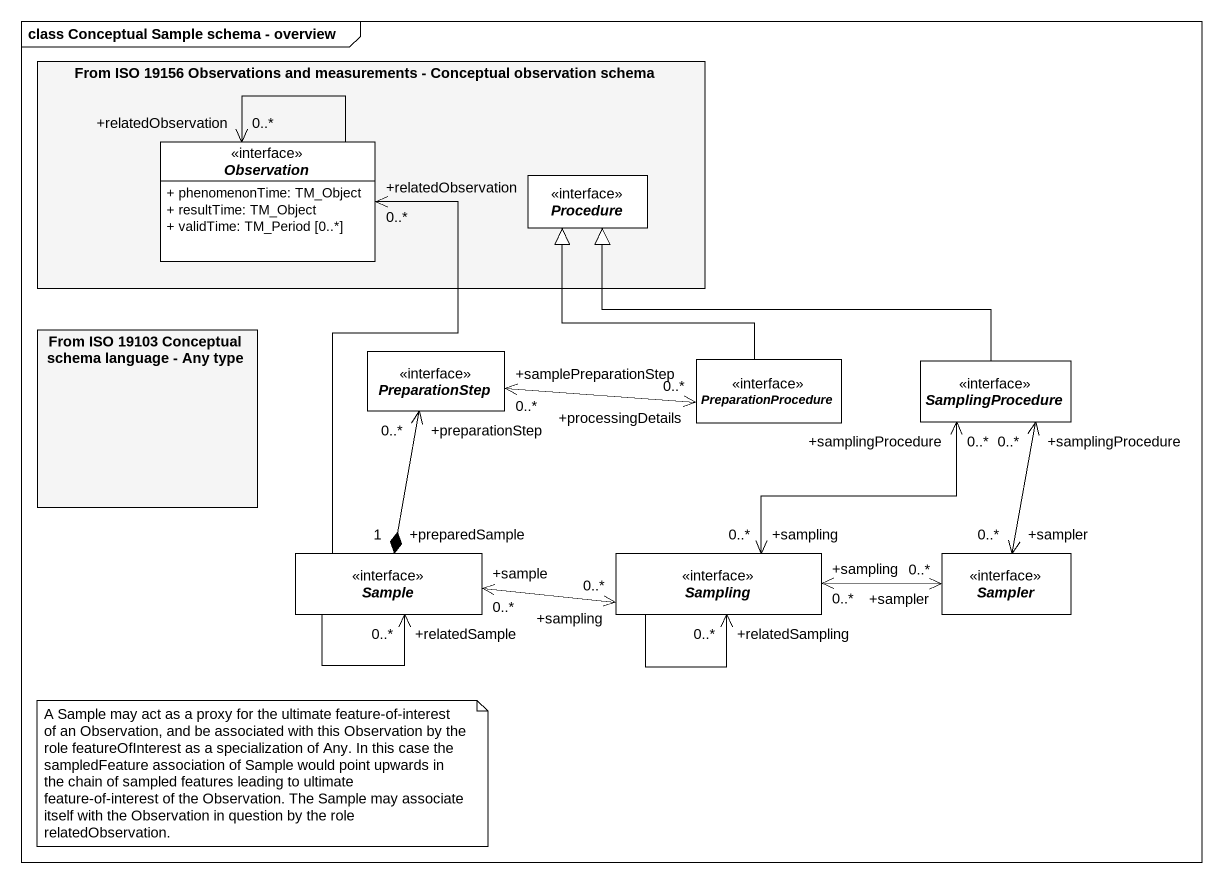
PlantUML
@startuml
mainframe class Conceptual Sample schema - overview
allowmixing
hide circle
hide empty members
skinparam classAttributeIconSize 0
rectangle "From ISO 19156 Observations and measurements - Conceptual observation schema" as From_ISO_19156_Observations #F5F5F5 {
  interface Observation {
    + phenomenonTime: TM_Object
    + resultTime: TM_Object
    + validTime: TM_Period [0..*]
  }
  interface Procedure
}
rectangle "From ISO 19103 Conceptual schema language - Any type" as From_ISO_19103_Conceptual #F5F5F5
interface PreparationStep
interface PreparationProcedure
interface SamplingProcedure
interface Sample
interface Sampling
interface Sampler
Observation --> "+relatedObservation\n0..*" Observation
PreparationStep "+samplePreparationStep\n0..*" <-right-> "+processingDetails\n0..*" PreparationProcedure
PreparationProcedure -up-|> Procedure
SamplingProcedure -left-|> Procedure
Sample -up-> "+relatedObservation\n0..*" Observation
Sample "+preparedSample\n1" *-up-> "+preparationStep\n0..*" PreparationStep
Sample --> "+relatedSample\n0..*" Sample
Sample "+sample\n0..*" <-right-> "+sampling\n0..*" Sampling
Sampling "+sampling\n0..*" <-up-> "+samplingProcedure\n0..*" SamplingProcedure
Sampling --> "+relatedSampling\n0..*" Sampling
Sampling "+sampling\n0..*" <-right-> "+sampler\n0..*" Sampler
Sampler "+sampler\n0..*" <-up-> "+samplingProcedure\n0..*" SamplingProcedure
note as N1
  A Sample may act as a proxy for the ultimate feature-of-interest of an Observation, and be associated with this Observation by the role featureOfInterest as a specialization of Any. In this case the sampledFeature association of Sample would point upwards in the chain of sampled features leading to ultimate feature-of-interest of the Observation. The Sample may associate itself with the Observation in question by the role relatedObservation.
end note
@enduml
